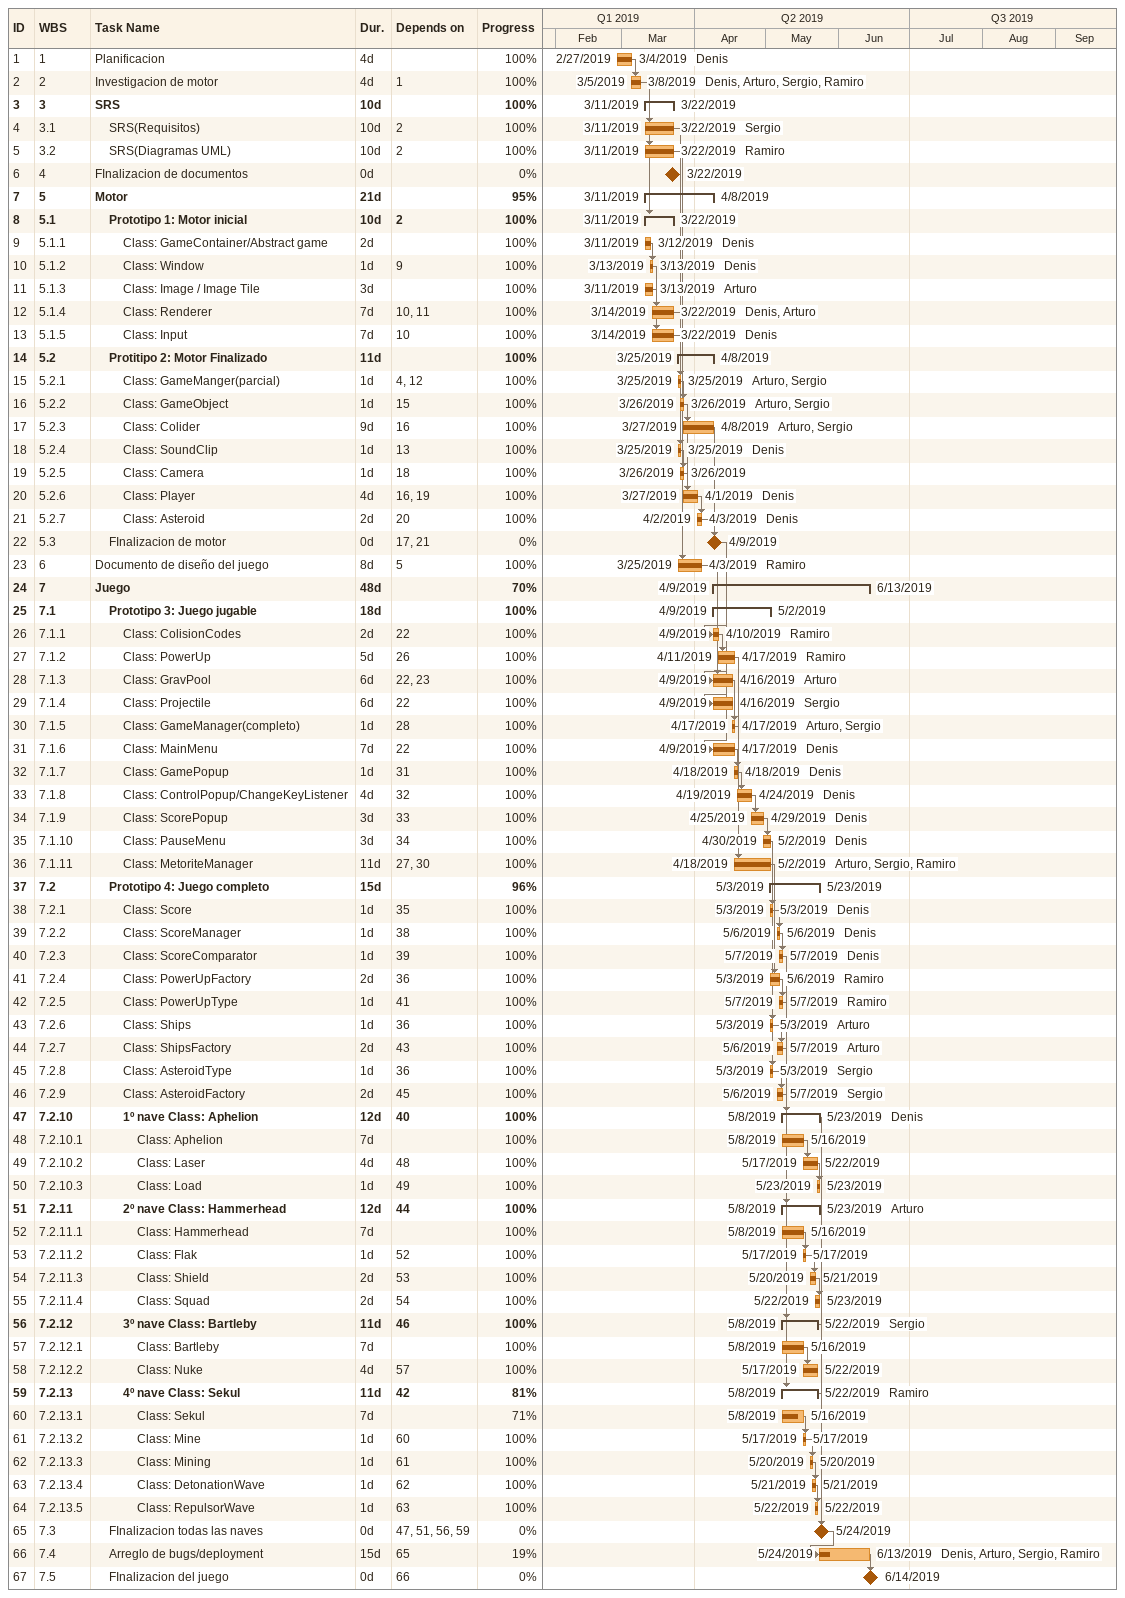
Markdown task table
| ID | WBS | Task | Duration | Start | Finish | Predecessors | Resources | % complete |
|---|---|---|---|---|---|---|---|---|
| 1 | 1 | Planificacion | 4d | 2019-02-27 | 2019-03-04 |  | Denis | 100 |
| 2 | 2 | Investigacion de motor | 4d | 2019-03-05 | 2019-03-08 | 1 | Denis, Arturo, Sergio, Ramiro | 100 |
| 3 | 3 | **SRS** | 10d | 2019-03-11 | 2019-03-22 |  |  | 100 |
| 4 | 3.1 | SRS(Requisitos) | 10d | 2019-03-11 | 2019-03-22 | 2 | Sergio | 100 |
| 5 | 3.2 | SRS(Diagramas UML) | 10d | 2019-03-11 | 2019-03-22 | 2 | Ramiro | 100 |
| 6 | 4 | FInalizacion de documentos | 0d | 2019-03-22 | 2019-03-22 |  |  | 0 |
| 7 | 5 | **Motor** | 21d | 2019-03-11 | 2019-04-08 |  |  | 95 |
| 8 | 5.1 | **Prototipo 1: Motor inicial** | 10d | 2019-03-11 | 2019-03-22 | 2 |  | 100 |
| 9 | 5.1.1 | Class: GameContainer/Abstract game | 2d | 2019-03-11 | 2019-03-12 |  | Denis | 100 |
| 10 | 5.1.2 | Class: Window | 1d | 2019-03-13 | 2019-03-13 | 9 | Denis | 100 |
| 11 | 5.1.3 | Class: Image / Image Tile | 3d | 2019-03-11 | 2019-03-13 |  | Arturo | 100 |
| 12 | 5.1.4 | Class: Renderer | 7d | 2019-03-14 | 2019-03-22 | 10, 11 | Denis, Arturo | 100 |
| 13 | 5.1.5 | Class: Input | 7d | 2019-03-14 | 2019-03-22 | 10 | Denis | 100 |
| 14 | 5.2 | **Protitipo 2: Motor Finalizado** | 11d | 2019-03-25 | 2019-04-08 |  |  | 100 |
| 15 | 5.2.1 | Class: GameManger(parcial) | 1d | 2019-03-25 | 2019-03-25 | 4, 12 | Arturo, Sergio | 100 |
| 16 | 5.2.2 | Class: GameObject | 1d | 2019-03-26 | 2019-03-26 | 15 | Arturo, Sergio | 100 |
| 17 | 5.2.3 | Class: Colider | 9d | 2019-03-27 | 2019-04-08 | 16 | Arturo, Sergio | 100 |
| 18 | 5.2.4 | Class: SoundClip | 1d | 2019-03-25 | 2019-03-25 | 13 | Denis | 100 |
| 19 | 5.2.5 | Class: Camera | 1d | 2019-03-26 | 2019-03-26 | 18 |  | 100 |
| 20 | 5.2.6 | Class: Player | 4d | 2019-03-27 | 2019-04-01 | 16, 19 | Denis | 100 |
| 21 | 5.2.7 | Class: Asteroid | 2d | 2019-04-02 | 2019-04-03 | 20 | Denis | 100 |
| 22 | 5.3 | FInalizacion de motor | 0d | 2019-04-09 | 2019-04-09 | 17, 21 |  | 0 |
| 23 | 6 | Documento de diseño del juego | 8d | 2019-03-25 | 2019-04-03 | 5 | Ramiro | 100 |
| 24 | 7 | **Juego** | 48d | 2019-04-09 | 2019-06-13 |  |  | 70 |
| 25 | 7.1 | **Prototipo 3: Juego jugable** | 18d | 2019-04-09 | 2019-05-02 |  |  | 100 |
| 26 | 7.1.1 | Class: ColisionCodes | 2d | 2019-04-09 | 2019-04-10 | 22 | Ramiro | 100 |
| 27 | 7.1.2 | Class: PowerUp | 5d | 2019-04-11 | 2019-04-17 | 26 | Ramiro | 100 |
| 28 | 7.1.3 | Class: GravPool | 6d | 2019-04-09 | 2019-04-16 | 22, 23 | Arturo | 100 |
| 29 | 7.1.4 | Class: Projectile | 6d | 2019-04-09 | 2019-04-16 | 22 | Sergio | 100 |
| 30 | 7.1.5 | Class: GameManager(completo) | 1d | 2019-04-17 | 2019-04-17 | 28 | Arturo, Sergio | 100 |
| 31 | 7.1.6 | Class: MainMenu | 7d | 2019-04-09 | 2019-04-17 | 22 | Denis | 100 |
| 32 | 7.1.7 | Class: GamePopup | 1d | 2019-04-18 | 2019-04-18 | 31 | Denis | 100 |
| 33 | 7.1.8 | Class: ControlPopup/ChangeKeyListener | 4d | 2019-04-19 | 2019-04-24 | 32 | Denis | 100 |
| 34 | 7.1.9 | Class: ScorePopup | 3d | 2019-04-25 | 2019-04-29 | 33 | Denis | 100 |
| 35 | 7.1.10 | Class: PauseMenu | 3d | 2019-04-30 | 2019-05-02 | 34 | Denis | 100 |
| 36 | 7.1.11 | Class: MetoriteManager | 11d | 2019-04-18 | 2019-05-02 | 27, 30 | Arturo, Sergio, Ramiro | 100 |
| 37 | 7.2 | **Prototipo 4: Juego completo** | 15d | 2019-05-03 | 2019-05-23 |  |  | 96 |
| 38 | 7.2.1 | Class: Score | 1d | 2019-05-03 | 2019-05-03 | 35 | Denis | 100 |
| 39 | 7.2.2 | Class: ScoreManager | 1d | 2019-05-06 | 2019-05-06 | 38 | Denis | 100 |
| 40 | 7.2.3 | Class: ScoreComparator | 1d | 2019-05-07 | 2019-05-07 | 39 | Denis | 100 |
| 41 | 7.2.4 | Class: PowerUpFactory | 2d | 2019-05-03 | 2019-05-06 | 36 | Ramiro | 100 |
| 42 | 7.2.5 | Class: PowerUpType | 1d | 2019-05-07 | 2019-05-07 | 41 | Ramiro | 100 |
| 43 | 7.2.6 | Class: Ships | 1d | 2019-05-03 | 2019-05-03 | 36 | Arturo | 100 |
| 44 | 7.2.7 | Class: ShipsFactory | 2d | 2019-05-06 | 2019-05-07 | 43 | Arturo | 100 |
| 45 | 7.2.8 | Class: AsteroidType | 1d | 2019-05-03 | 2019-05-03 | 36 | Sergio | 100 |
| 46 | 7.2.9 | Class: AsteroidFactory | 2d | 2019-05-06 | 2019-05-07 | 45 | Sergio | 100 |
| 47 | 7.2.10 | **1º nave Class: Aphelion** | 12d | 2019-05-08 | 2019-05-23 | 40 | Denis | 100 |
| 48 | 7.2.10.1 | Class: Aphelion | 7d | 2019-05-08 | 2019-05-16 |  |  | 100 |
| 49 | 7.2.10.2 | Class: Laser | 4d | 2019-05-17 | 2019-05-22 | 48 |  | 100 |
| 50 | 7.2.10.3 | Class: Load | 1d | 2019-05-23 | 2019-05-23 | 49 |  | 100 |
| 51 | 7.2.11 | **2º nave Class: Hammerhead** | 12d | 2019-05-08 | 2019-05-23 | 44 | Arturo | 100 |
| 52 | 7.2.11.1 | Class: Hammerhead | 7d | 2019-05-08 | 2019-05-16 |  |  | 100 |
| 53 | 7.2.11.2 | Class: Flak | 1d | 2019-05-17 | 2019-05-17 | 52 |  | 100 |
| 54 | 7.2.11.3 | Class: Shield | 2d | 2019-05-20 | 2019-05-21 | 53 |  | 100 |
| 55 | 7.2.11.4 | Class: Squad | 2d | 2019-05-22 | 2019-05-23 | 54 |  | 100 |
| 56 | 7.2.12 | **3º nave Class: Bartleby** | 11d | 2019-05-08 | 2019-05-22 | 46 | Sergio | 100 |
| 57 | 7.2.12.1 | Class: Bartleby | 7d | 2019-05-08 | 2019-05-16 |  |  | 100 |
| 58 | 7.2.12.2 | Class: Nuke | 4d | 2019-05-17 | 2019-05-22 | 57 |  | 100 |
| 59 | 7.2.13 | **4º nave Class: Sekul** | 11d | 2019-05-08 | 2019-05-22 | 42 | Ramiro | 81 |
| 60 | 7.2.13.1 | Class: Sekul | 7d | 2019-05-08 | 2019-05-16 |  |  | 71 |
| 61 | 7.2.13.2 | Class: Mine | 1d | 2019-05-17 | 2019-05-17 | 60 |  | 100 |
| 62 | 7.2.13.3 | Class: Mining | 1d | 2019-05-20 | 2019-05-20 | 61 |  | 100 |
| 63 | 7.2.13.4 | Class: DetonationWave | 1d | 2019-05-21 | 2019-05-21 | 62 |  | 100 |
| 64 | 7.2.13.5 | Class: RepulsorWave | 1d | 2019-05-22 | 2019-05-22 | 63 |  | 100 |
| 65 | 7.3 | FInalizacion todas las naves | 0d | 2019-05-24 | 2019-05-24 | 47, 51, 56, 59 |  | 0 |
| 66 | 7.4 | Arreglo de bugs/deployment | 15d | 2019-05-24 | 2019-06-13 | 65 | Denis, Arturo, Sergio, Ramiro | 19 |
| 67 | 7.5 | FInalizacion del juego | 0d | 2019-06-14 | 2019-06-14 | 66 |  | 0 |
